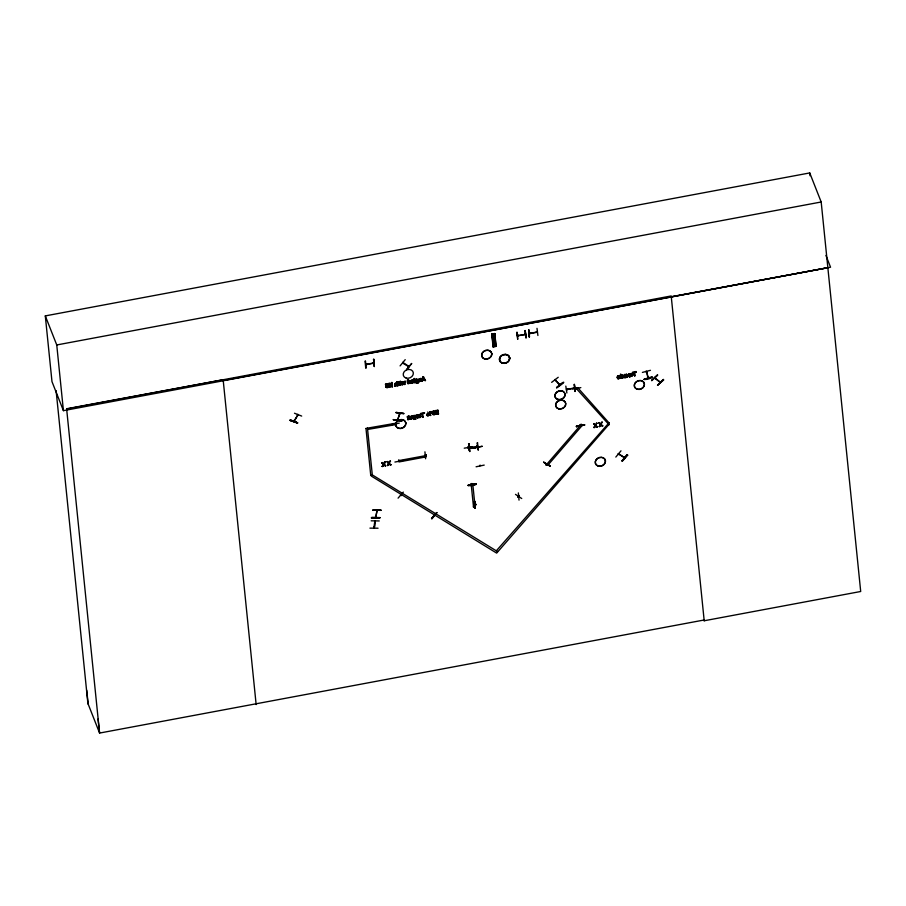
<?xml version="1.0" encoding="UTF-8"?>
<svg xmlns="http://www.w3.org/2000/svg" width="906" height="906" viewBox="0 0 906 906"><rect width="100%" height="100%" fill="white"/><g stroke="black" fill="none" stroke-linecap="round" stroke-linejoin="round"><path stroke-width="1.36" d="M409.908 381.822C409.082 385.412 407.236 379.274 409.806 381.471M622.83 377.066L622.739 376.386M400.848 494.642L401.449 495.333M400.826 495.05L401.279 494.914M415.129 416.692L415.027 417.791L413.691 417.904M417.643 380.327C416.658 381.415 415.276 383.306 418.153 382.389C415.809 384.11 415.401 377.598 417.632 380.158M433.94 515.389L433.68 514.812M624.37 457.609L618.209 453.77M619.013 453.849L619.025 454.642L618.572 453.578M399.263 423.113L391.132 424.688M464.246 448.187L472.411 446.805M572.671 389.002L580.837 387.632M373.634 527.564L373.861 528.141L373.997 527.349M374.88 520.656L375.209 521.811L375.175 520.588M375.775 516.748L375.582 517.473L377.145 510.576M619.478 376.987C618.866 381.403 616.533 374.042 619.466 376.771M619.557 377.689L619.115 376.386L617.813 377.077M369.931 528.141L378.051 528.209M371.675 517.881C397.134 517.337 354.053 517.972 379.761 517.949M379.807 517.677L371.72 517.507M411.392 381.483L412.389 380.316L412.932 381.902L411.052 382.581L413.102 381.958L413 380.928L410.803 381.698C411.392 376.873 416.33 383.668 411.324 383.125C414.065 384.212 414.099 377.326 410.86 381.381M410.248 417.258L411.154 416.658L411.936 417.27L410.225 417.587L411.222 416.42L411.981 417.859M624.223 376.035L625.049 374.858L625.933 375.718L624.223 376.035L625.831 375.48L625.967 376.081L623.611 376.001M297.848 415.548L298.187 414.993M298.244 414.993L297.802 414.382M394.993 424.133L395.446 424.597M468.289 447.7L468.832 446.828M580.452 424.438L580.531 425.208M521.731 498.526L515.491 494.37M434.586 413.283L433.51 414.257M399.84 413.997L399.557 412.898M399.806 413.011L399.829 412.932M429.75 412.207C431.369 417.326 432.49 408.663 429.84 412.445M428.866 415.276L428.436 413.77M431.777 412.57L430.078 413.464M410.486 382.06C409.161 384.801 406.194 383.748 407.507 379.75L408.266 381.086A1.506 1.246 -21.5 0 1 409.319 380.724A1.291 1.076 -21.5 0 1 410.044 380.962L410.509 381.641M623.317 376.624L622.728 377.757L621.278 378.051M654.551 377.655L660.576 382.332L660.338 381.8M654.766 378.164L660.361 382.57L659.953 381.483M655.491 378.346L654.755 377.462M399.399 384.552L397.938 385.435M409.116 418.617C407.145 419.965 408.866 420.305 409.104 418.402M395.412 424.631L394.903 423.555M398.753 460.644L398.855 461.267L398.549 460.225M467.972 447.122L468.289 447.666M472.32 484.755L472.037 483.691M580.769 425.469L580.463 424.506M617.235 377.326L617.53 376.511A1.302 1.076 -21.5 0 1 618.232 376.013L618.843 375.899A1.325 1.087 -21.5 0 1 619.625 376.115M620.044 377.202L619.851 378.255L618.515 378.878A1.302 1.087 -21.5 0 1 617.745 378.663L617.145 377.417M402.944 381.709L402.468 384.235L402.944 381.709L404.461 383.861L404.722 381.381L405.39 381.517L404.722 381.381M632.501 375.231L630.825 376.126M409.614 417.553C415.752 417.258 406.885 420.169 411.845 417.825M625.876 376.069C622.92 377.349 625.117 378.051 625.865 375.831L623.634 376.25M623.69 375.933L624.347 374.925L625.989 374.948M372.944 510.35L381.098 510.089L373.012 509.953M373.85 528.039L374.891 520.588M375.152 521.233L374.925 521.799L374.699 521.233C375.809 519.784 374.71 530.622 373.725 527.066M374.212 528.096L374.099 526.998M371.166 520.814L379.252 520.95M393.589 419.637C419.274 423.883 375.809 416.862 401.551 420.916M401.075 382.06L402.264 384.914L403.249 382.298L404.835 384.427L405.288 381.279M388.3 384.722C385.684 385.763 386.375 388.753 388.481 386.375C383.918 388.096 389.229 385.82 388.017 383.974A1.404 1.166 -21.5 0 0 387.326 383.702L385.492 384.212L385.65 385.039L387.711 384.597L385.718 386.092L385.809 387.349M408.561 418.606L407.598 419.093L408.515 418.832M432.479 412.423L433.328 411.199L434.744 411.369M435.14 413.385L434.563 414.461L433.079 414.586M436.432 413.034C443.068 408.629 430.543 411.131 437.473 410.905L437.564 411.89L436.624 412.094A1.234 1.019 -21.5 0 0 436.024 412.547L435.843 413.023M402.672 362.411L403.181 363.442L403.295 362.683M400.667 495.356L400.475 494.835M433.057 412.23L434.257 411.63M402.762 384.812L403.249 382.298M418.9 415.956C420.769 414.993 420.916 417.994 419.07 416.964C419.761 417.304 421.415 415.684 419.002 416.194C418.334 414.008 422.502 414.993 418.98 415.469M425.492 380.565L423.566 376.919L422.864 377.055L421.89 381.245L422.683 379.784L424.325 379.478L425.492 380.565L424.914 380.679M422.49 381.132L422.683 379.784M422.796 379.342L423.283 377.485L424.223 379.331L422.887 379.58L424.223 379.331M422.887 379.58L423.283 377.485M421.89 381.245L422.864 377.055M518.662 496.477L519.183 495.809M559.557 384.812L555.299 379.954M559.421 384.484L559.591 384.54M646.352 371.641L646.873 372.241M622.739 376.817C622.456 378.481 620.282 377.496 622.637 377.156M418.187 380.837L416.148 381.686M397.609 419.908L399.976 413.43L399.433 413.034M415.129 417.1C411.936 418.447 416.432 419.252 415.627 416.273M366.115 367.983L365.492 361.075M418.821 379.535L420.701 378.651M528.855 330.078L529.206 337.157L528.866 330.056M566.862 392.989L565.808 386.103M469.738 451.494L468.606 443.646L469.285 450.622M474.665 501.278L474.959 508.357L474.325 501.346M619.998 377.496L618.424 378.64A1.302 1.087 -21.5 0 1 617.654 378.425L617.439 376.273A1.302 1.076 -21.5 0 1 618.13 375.775L618.753 375.662A1.325 1.087 -21.5 0 1 619.523 375.877L619.964 376.522M655.548 378.391L655.321 377.813M297.927 414.869L294.11 420.939M381.03 510.384L372.842 510.112M409.75 417.213L411.392 416.047L412.524 417.825M290.26 420.418C313.204 428.198 274.144 414.755 297.372 423.102M412.377 417.881L410.95 418.98L409.772 418.447M376.964 509.999L375.922 517.553L376.047 516.828M411.403 381.154L412.977 380.871M624.234 375.707L625.82 375.424M385.684 386.624C388.448 385.967 387.564 382.774 385.684 385.027M391.154 382.978C386.443 393.057 393.974 378.867 391.256 383.227M389.999 387.202L391.585 383.68L389.365 387.326L388.889 383.408L389.523 383.544L388.889 383.408M365.831 364.439L373.861 362.91M366.737 364.552L366.613 363.963M373.068 363.08L373.985 363.193L373.725 362.502M517.405 335.684L525.491 334.416L524.529 334.031M529.285 333.465L537.326 331.936M566.578 389.41L567.496 389.523L567.235 388.833M397.847 420.271L397.813 419.274M426.16 454.948L426.228 455.571L425.537 455.31M619.41 377.643L618.322 378.21L617.711 377.315M384.484 462.128C381.086 468.391 387.587 457.179 384.087 464.336L385.65 465.922L383.714 464.529L382.253 466.556L383.317 464.2L381.788 462.638L383.691 464.008M382.91 466.431L383.714 464.529M389.773 461.143C390.339 461.573 387.44 465.559 390.418 461.018M387.541 465.571L388.606 463.215L387.541 465.571L389.002 463.532L390.316 465.05L390.837 464.699L390.316 465.05M388.198 465.446L389.002 463.532M596.307 423.193C596.884 423.623 593.974 427.609 596.963 423.068M595.525 425.073L593.623 423.702L595.151 425.254L594.087 427.621L595.548 425.582L596.85 427.1L597.382 426.737L596.85 427.1M594.744 427.496L595.548 425.582M601.595 422.207C602.173 422.638 599.262 426.613 602.252 422.083M599.364 426.624L600.429 424.268L599.364 426.624L600.825 424.597L602.139 426.114L602.66 425.752L602.139 426.114M600.021 426.511L600.825 424.597M382.253 466.556L383.317 464.2M384.087 464.336L385.141 462.015M594.087 427.621L595.151 425.254M429.897 412.241L431.177 411.641L431.868 412.558M428.708 415.231C426.454 417.791 426.273 411.834 428.663 414.144M395.933 412.706L403.793 413.77M628.096 375.707L626.85 377.27L628.096 375.707L629.727 376.726L628.368 375.333L629.342 373.736L628.458 375.571L629.727 376.726M629.432 373.974L628.096 375.277L629.342 373.736M546.907 464.619L546.816 464.042M626.759 377.021L627.733 375.412L626.476 374.269L627.994 375.039M626.85 377.27L627.733 375.412M294.201 421.426L298.051 414.472M294.484 413.227L301.687 416.08M409.84 416.987L411.494 416.284L412.468 417.179M419.41 379.478L420.769 379.354L419.308 379.229L418.98 381.788L418.697 379.512M366.647 364.552L365.854 364.676M517.496 335.673L518.198 335.209L518.175 335.832M536.612 332.094L537.439 332.219L537.179 331.528M566.692 389.365L574.732 387.893M574.642 388.176L566.692 389.637L566.409 388.991M425.458 455.401L426.171 455.242M470.044 447.281L470.248 448.096L470.271 447.451M469.319 447.485C468.866 449.467 479.138 447.858 477.383 446.024M475.152 504.653L475.978 504.789L475.729 504.098M517.87 496.658L518.594 496.465M647.654 377.36L648.345 378.187M400.09 365.888L405.209 359.659M411.584 363.442L406.5 369.727L411.686 363.634M608.968 424.416L496.647 553.102L371.29 476.069L372.309 474.903L367.451 428.119M581.437 424.212L546.511 464.585L547.722 465.333L582.649 424.959M609.058 422.728L496.307 550.825M398.085 498.141L403.317 492.094M431.516 518.504L436.851 512.547L431.573 518.549M436.873 512.57L431.935 518.923M546.601 463.906L546.386 465.129L546.363 464.223M546.091 464.427L546.386 465.129L546.93 464.529M518.708 496.114L519.285 495.639M543.815 462.343L550.259 466.001L543.691 462.185M620.984 450.848L615.82 457.077M621.98 460.746L627.258 454.755L627.688 455.197M621.946 460.724L622.388 461.177L627.688 455.186M395.073 424.053L395.095 424.733L394.835 423.714M398.9 460.089L398.968 460.792M471.754 483.736L472.094 484.314M651.788 380.679L657.711 375.129M659.613 381.766L660.259 382.525M657.575 385.276L663.339 379.467L657.507 385.243L663.736 379.931L663.328 379.455M491.72 334.28L494.857 333.702L496.069 346.307L494.563 333.533L491.845 334.042L493.011 346.862L492.411 334.031L493.94 346.692L492.105 334.223M493.068 346.851L496.137 346.285L495.197 346.466L493.906 333.884L494.846 333.714M493.951 333.884L494.563 333.533M494.076 333.725L495.254 346.454L494.427 333.782M546.76 464.336L546.443 465.072M558.221 377.281L551.652 382.343M559.296 384.189L559.217 384.812M556.794 387.859C567.564 380.543 564.619 380.282 556.59 387.643M556.544 387.598L563.045 382.445M435.899 413.555L436.794 414.325L438.515 413.883L438.368 413.125L436.432 413.306M577.813 387.609L576.658 388.901L609.115 424.778M388.481 386.375L388.685 387.224L386.93 387.825L385.571 386.703M409.806 381.392C410.905 385.265 406.126 381.415 409.546 381.245M413.759 418.527L413.442 416.148L414.914 416.239M399.727 413.329L397.485 420.373L397.281 419.795M409.104 366.522L402.864 362.423M365.741 368.096L365.061 361.12M517.632 339.059L516.975 332.083L517.779 339.286M529.512 336.839L528.798 329.886M491.799 353.782A5.187 4.303 -21.5 0 0 483.838 351.46A5.187 4.303 -21.5 0 0 484.597 358.946A5.187 4.303 -21.5 0 0 491.799 353.782L491.879 353.759M509.636 358.017A5.187 4.303 -21.5 0 0 501.664 355.696A5.187 4.303 -21.5 0 0 502.422 363.181A5.187 4.303 -21.5 0 0 509.636 358.017L509.704 357.995M424.925 451.822L425.605 458.776M491.89 334.133L493.917 346.704L493.17 346.704M418.085 382.139L418.232 382.864L416.953 383.204L415.661 382.162M413.725 418.583L415.571 418.504L415.718 419.229L413.657 419.399L412.842 415.752L413.498 416.013A1.484 1.223 -21.5 0 1 414.54 415.639L415.616 416.25M529.364 333.748L530.078 332.989M567.349 389.557L567.145 388.776M425.899 455.14L426.182 456.862L399.025 461.935L398.889 460.588L426.194 455.537L425.933 454.778M468.855 447.564L468.651 446.794M477.496 446.749L477.292 445.967M475.627 504.042L475.888 504.517M415.933 415.945C418.742 415.231 413.793 415.401 416.998 415.786M426.137 455.593L425.424 455.684M475.831 504.846L475.061 504.144M642.399 372.411L650.463 370.316M644.109 379.274C660.361 373.532 648.515 380.531 644.121 379.331M644.2 379.523L652.207 377.202M402.728 363.113L408.991 366.805L408.493 365.764M624.494 458.051L623.996 457.054M555.129 379.897L559.976 385.016L559.761 384.472M223.216 380.52L827.858 267.7L63.42 410.656L51.982 381.607L45.3 315.9L809.738 172.933L821.187 201.993L860.7 591.493L704.098 620.78L704.019 620.021M45.3 315.9L56.75 344.96L821.187 201.993M492.105 336.273L494.778 335.662M536.998 328.334L537.904 335.492M374.087 359.467L373.544 359.308L374.337 366.511L374.065 359.444M492.23 337.542L494.914 336.93M492.354 338.674L495.027 338.074M525.491 334.416L517.428 335.922M529.308 333.702L537.292 332.253L537.088 331.471M365.662 364.008L365.933 364.665L373.895 363.193L373.634 362.445M525.82 337.519L526.375 337.678L525.118 330.554M493.204 345.288L495.503 344.858M493.034 345.435L495.752 344.926M493.34 346.568L495.627 346.137M396.601 381.788C397.632 381.313 395.854 384.087 397.088 385.877L397.145 381.686M413.906 378.561C414.937 378.074 413.159 380.86 414.393 382.638L414.45 378.459M399.897 381.324L400.667 381.924L400.52 381.2M398.583 381.72C400.327 381.358 396.398 383.782 398.663 382.513M407.507 379.75L408.153 379.897M422.966 377.292L423.566 376.919M399.954 381.8L400.667 381.924M399.569 382.343L399.705 382.966M400.033 382.253C401.177 381.913 399.059 383.51 400.407 385.254L400.577 382.151M415.707 382.083L415.356 379.388L416.013 379.648A1.484 1.223 -21.5 0 1 417.054 379.274L418.312 380.792M415.967 379.535L415.356 379.388M398.799 383.136L397.7 383.091L398.799 383.136C397.904 384.993 398.617 386.873 399.399 384.325M410.803 381.698L413.136 381.517M422.774 380.033L424.325 379.478M397.994 385.265L398.912 385.005L398.697 382.898M389.263 387.077L389.908 386.964M421.788 380.996L422.389 380.882M392.445 386.749L391.811 386.602L392.445 386.749L391.97 382.83M395.639 386.149L395.005 386.013L395.639 386.149L395.424 383.702L396.783 383.578M421.517 381.313L420.882 381.166L421.517 381.313L421.143 378.312M620.338 374.303C621.369 373.827 619.591 376.613 620.825 378.391M634.166 372.593L632.716 372.864L632.581 372.185L636.046 371.539L636.182 372.219L634.642 372.241L635.072 375.73C632.818 375.865 634.494 368.062 634.494 375.843M629.772 373.646C630.904 373.306 628.798 374.903 630.146 376.647L630.316 373.544M631.765 373.272C632.173 372.309 632.909 376.93 630.621 375.854M626.476 374.269L628.096 375.277M422.785 416.964L422.355 413.476L421.007 413.985L420.871 413.317C429.829 412.502 419.489 412.49 423.351 416.851L422.683 416.715L423.351 416.851M427.7 412.037L430.429 415.537M408.289 415.797C409.467 415.503 407.247 416.794 408.64 418.527M424.427 412.91L421.007 413.985M435.571 411.007L437.983 410.373M407.406 417.156L408.504 417.213L407.372 416.771L408.368 416.59L407.462 417.02M409.274 416.42L409.41 417.043M416.919 414.982C418.062 414.642 415.945 416.239 417.292 417.983L417.462 414.88M412.842 415.752L413.453 415.899M623.86 377.145C628.402 380.679 625.446 369.795 623.724 376.5M411.845 417.032L410.225 417.587M629.625 376.488L629.104 376.851M630.689 376.545L630.146 376.647M634.404 375.594L635.072 375.73M409.603 417.247L409.739 418.051L411.97 417.632M409.863 418.697L411.72 419.002L412.423 417.247M574.619 387.881L573.702 387.757M419.048 417.406L418.855 415.492M430.327 415.288L430.905 415.446M365.865 428.413L394.744 423.396L394.88 424.755L367.587 429.467M575.095 391.494L574.291 384.291L575.05 391.245M387.7 461.528L387.168 461.89L387.7 461.528L388.98 463.023M381.788 462.638L382.411 462.524M384.574 462.377L385.231 462.253M389.863 461.392L390.52 461.267M599.523 422.592L599.002 422.955L599.523 422.592L600.814 424.087M593.623 423.702L594.234 423.578M596.408 423.43L597.054 423.317M601.697 422.445L602.343 422.321M382.162 466.318L382.819 466.194M385.65 465.922L385.027 466.035M387.451 465.333L388.108 465.208M593.985 427.372L594.642 427.258M599.274 426.386L599.931 426.262M370.588 474.835L372.309 474.903L497.53 551.573M471.018 483.6L472.739 483.668L475.095 506.884L473.374 506.816M66.625 408.753L223.148 379.75L256.149 704.562M671.267 296.726L830.553 267.213L825.91 255.424M474.166 447.904L482.309 446.284L474.166 447.779M484.212 465.095L476.092 466.783M576.907 388.346L576.658 389.161L576.431 388.617M576.635 389.036L576.918 388.414M477.779 442.989L477.224 442.83L478.425 449.954M576.397 426.228L584.63 424.914L576.51 426.771M468.006 447.791L468.549 448.221L468.481 447.519M403.068 460.52L394.914 462.049M467.972 485.401C483.725 481.505 473.26 486.964 467.96 485.333M517.858 496.964L518.708 496.76L518.481 495.876M519.025 500.123L518.345 492.909M437.564 411.89L436.522 411.845A1.234 1.019 -21.5 0 0 436.103 412.117L436.001 413.804L438.515 413.883M418.866 415.582C421.46 414.235 421.686 418.64 419.116 417.349M418.957 415.831L421.03 416.205L419.15 417.643M518.912 496.533L518.968 495.446M476.726 446.069L476.93 446.885L476.613 446.296M438.176 412.264L436.658 412.287L436.432 413.215M365.967 364.676L365.82 363.906M566.714 389.659L566.578 388.889M420.69 415.084C420.01 412.864 416.545 416.024 418.606 417.745M420.633 414.608L418.866 414.925L418.413 415.854M428.13 414.257L427.36 415.073M371.709 517.473L379.829 517.609M491.732 353.589A5.187 4.303 -21.5 0 0 483.759 351.268A5.187 4.303 -21.5 0 0 484.517 358.765A5.187 4.303 -21.5 0 0 491.732 353.589L491.856 353.668M525.14 330.554L525.922 337.768M574.449 384.472L575.151 391.437M477.383 443.011L478.04 449.988M468.742 443.838L469.365 450.792M469.082 443.781L469.829 451.516M478.413 447.247L478.243 446.783M428.379 413.917L427.145 414.155L426.885 415.424M494.121 333.782L495.548 346.409M492.468 334.076L493.408 346.794M414.778 416.148L413.442 416.148M646.499 372.309L646.193 371.211M290.384 419.863L297.587 422.796L290.43 420.067M416.205 381.539C418.595 382.423 417.598 378.64 415.956 379.784M416.239 381.924L418.278 381.075L416.964 379.036A1.484 1.223 -21.5 0 0 415.911 379.41M413.634 418.04L415.107 417.994L415.695 416.601M630.565 376.001L632.071 376.307L632.49 374.971M420.633 378.719L418.799 379.093L418.98 381.788M396.839 383.431L395.401 383.374L394.914 384.461M621.346 378.006L623.022 377.847L623.305 376.284M408.38 382.819L409.988 383.453L410.475 381.732M417.054 415.639L415.752 415.22M427.315 415.152L428.368 415.208L427.439 414.065L427.496 415.446L428.266 414.642M430.475 413.215L431.199 412.083L430.339 412.842M655.197 378.515L654.936 377.496M416.069 382.796L418.232 382.864M413.555 419.161L415.718 419.229M580.372 425.594L580.35 424.982M471.947 484.778L471.924 484.166M375.65 517.541L375.424 516.975M581.573 424.574L582.796 425.322M543.668 462.219L550.044 466.228M433.725 515.254L434.359 515.65L434.11 515.084M433.544 515.469L434.11 515.82L433.555 514.835M401.279 495.65L400.667 494.631M622.524 375.899L621.04 375.786L622.728 376.194M385.865 387.281L388.685 387.224M525.242 330.724L525.956 337.689M477.643 446.432L469.489 447.383M555.265 380.577L554.959 379.467M432.875 414.427L434.654 414.699L435.14 412.524M626.567 374.506L627.824 375.662M601.108 424.167L602.762 426.001M598.9 422.706L600.531 424.506M595.82 425.152L597.473 426.986M593.713 423.94L595.242 425.503M430.407 413.147C432.649 414.404 429.818 409.603 430.395 413.159M389.286 463.113L390.928 464.937M387.077 461.652L388.697 463.453M383.997 464.099L385.548 465.684M381.879 462.875L383.419 464.438M414.823 415.99L415.231 416.93M577.96 387.972L609.194 423.102M433.453 414.404L432.943 412.253M434.925 411.607L432.966 411.098L432.479 413.272M622.977 375.458L623.339 376.194M623.226 375.922L622.773 375.277A1.291 1.076 -21.5 0 0 622.06 375.039A1.506 1.246 -21.5 0 0 621.006 375.401L621.097 375.639A1.506 1.246 -21.5 0 1 622.15 375.288A1.291 1.076 -21.5 0 1 622.875 375.514M626.103 374.891L626.454 375.628M619.727 376.058L620.134 377.123M415.99 382.887L415.605 381.834M413.476 419.24L412.943 415.99M479.976 465.843L480.101 465.084M426.862 415.39L428.572 415.797L428.674 414.076M622.547 375.786L622.841 376.624M554.88 380.135L554.732 379.637M646.714 371.687L646.873 372.14M647.983 378.232L646.658 371.63L648.322 378.21L647.994 377.179M434.291 411.539C435.593 412.751 434.019 416.08 433.079 413.578M293.952 421.324L294.042 420.35M415.729 416.522L414.45 415.39A1.484 1.223 -21.5 0 0 413.396 415.763M646.148 371.381L646.544 372.389M632.716 372.864L636.182 372.219M630.655 376.239L631.924 374.846M623.906 377.643L625.876 377.043L626.42 375.696M627.303 454.789L622.082 460.961L627.246 454.744M624.54 457.304L624.789 457.87L618.39 453.555M576.737 387.915L576.975 389.116L576.454 387.972M576.386 388.13L576.692 389.172M580.1 424.642L580.316 425.548M576.386 426.16L576.51 426.783M536.522 331.585L536.737 332.389L536.409 331.811M555.469 379.886L555.661 380.463M529.851 332.83L530.055 333.601M529.285 332.932L529.489 333.714M529.127 333.034L529.489 333.748M525.299 333.759L525.503 334.484L525.208 333.702M524.642 333.804L524.846 334.608M517.972 335.05L518.175 335.866M517.405 335.152L517.609 335.967L517.235 335.265M546.058 464.416L546.171 465.005M518.345 496.046L518.628 496.828L517.666 496.375M517.779 496.148L517.983 496.964M477.881 446.93L478.164 447.655M468.311 447.1L468.549 448.3L468.085 446.896M471.675 483.827L471.981 484.869L471.72 484.314M474.755 501.301L475.31 508.04M474.903 504.246L475.174 504.891M437.473 410.905L437.473 411.641M438.334 413.125L437.02 413.883L436.341 412.966M435.526 410.565L435.661 411.245M414.937 382.536L414.393 382.638M424.472 413.34L424.336 412.66M408.051 379.648L408.266 381.086M404.835 384.427L404.336 384.518M417.836 417.881L417.292 417.983M415.571 418.504L414.269 419.138L413.657 418.278M400.95 385.152L400.407 385.254M425.378 454.88L425.571 455.695L425.208 454.993M397.632 385.775L397.088 385.877M399.274 413.521L399.478 414.11M385.492 384.212L387.428 383.951A1.404 1.166 -21.5 0 1 388.108 384.212L388.402 384.756M373.068 362.547L373.272 363.363M374.337 366.511L373.555 359.308M395.186 423.498L395.492 424.54M366.386 363.804L366.59 364.608M376.681 509.999L376.998 511.211L376.568 510.146M376.488 510.633L376.692 511.063M375.605 516.409L375.922 517.553M373.816 526.998L374.257 527.994M297.361 414.948L297.768 415.627M401.618 381.958L402.468 384.235M399.127 460.576L399.127 461.143M434.971 411.675L435.163 412.298M432.456 413.487L432.649 414.121M623.237 375.956L623.396 376.534M410.565 381.97L409.942 380.713A1.291 1.076 -21.5 0 0 409.229 380.486A1.506 1.246 -21.5 0 0 408.176 380.848M619.976 376.556L620.134 377.44M429.863 413.193L429.716 412.434M434.642 412.876L433.612 411.267L433.068 413.159M435.073 412.06L435.254 413.215M432.547 413.736L432.366 412.581M98.041 718.99L99.581 733.067L704.121 619.998L704.2 620.769L671.187 295.956L66.648 409.025L99.581 733.067L87.893 703.396L56.104 390.577M86.682 690.179L88.233 704.245M809.738 172.933L810.021 175.73M632.309 373.17L632.581 375.209M620.882 374.212L621.369 378.289M471.154 483.963L473.521 507.179M437.881 410.124L438.074 412.026M420.599 378.414L420.973 381.415M419.523 381.686L419.263 379.512M410.928 382.343L411.075 383.091M407.609 379.999L407.994 383.838M408.833 415.695L409.195 418.64M407.372 416.771L407.496 417.406M407.598 419.093L407.745 419.75M399.127 381.619L399.489 384.563M398.674 381.958L398.753 382.751M397.655 382.706L397.791 383.329M397.893 385.016L398.028 385.673M395.095 386.25C393.317 384.756 396.058 381.369 396.885 383.816L395.695 383.748L395.48 384.574M391.483 383.431L391.902 386.851M389.433 383.306L389.818 386.454M388.991 383.646L389.365 387.326M366.013 428.776L370.724 475.197M56.75 344.96L63.42 410.656M408.538 418.289L408.663 418.855M493.136 338.935C494.155 340.781 494.733 337.202 493.136 338.935M396.058 412.423L403.917 413.476L396.035 412.423M574.755 388.13L574.393 387.462L574.732 388.176M657.473 374.959L651.55 380.509L657.462 374.971M405.888 423.147L405.865 423.159A5.21 4.315 -21.5 0 1 398.606 428.357A5.21 4.315 -21.5 0 1 397.836 420.837A5.21 4.315 -21.5 0 1 405.843 423.17L405.877 423.068M565.129 394.325L565.106 394.337A5.187 4.303 -21.5 0 1 557.858 399.512A5.187 4.303 -21.5 0 1 557.088 392.015A5.187 4.303 -21.5 0 1 565.061 394.348M605.525 460.905L605.502 460.905A5.221 4.326 -21.5 0 1 598.232 466.114A5.221 4.326 -21.5 0 1 597.462 458.572A5.221 4.326 -21.5 0 1 605.48 460.916M494.687 334.801L491.981 335.311L494.687 334.801M495.152 339.342L492.445 339.852L495.152 339.342M584.63 424.914L576.454 426.386L584.63 424.982M476.205 484.098L468.028 485.559L476.194 484.166M509.67 357.904L509.636 357.904A5.187 4.303 -21.5 0 1 502.354 363.012A5.187 4.303 -21.5 0 1 501.596 355.514A5.187 4.303 -21.5 0 1 509.568 357.836L509.693 357.904A5.221 4.326 -21.5 0 1 502.366 363.102A5.221 4.326 -21.5 0 1 501.607 355.56A5.221 4.326 -21.5 0 1 509.625 357.904M558.572 408.833A5.187 4.303 -21.5 0 0 565.774 403.668A5.187 4.303 -21.5 0 0 557.813 401.347A5.187 4.303 -21.5 0 0 558.572 408.833M558.492 408.651A5.187 4.303 -21.5 0 0 565.706 403.487A5.187 4.303 -21.5 0 0 557.734 401.154A5.187 4.303 -21.5 0 0 558.492 408.651M557.779 399.331A5.187 4.303 -21.5 0 0 564.993 394.167A5.187 4.303 -21.5 0 0 557.02 391.834A5.187 4.303 -21.5 0 0 557.779 399.331M406.126 378.074A5.187 4.303 -21.5 0 0 413.34 372.91A5.187 4.303 -21.5 0 0 405.367 370.577A5.187 4.303 -21.5 0 0 406.126 378.074M637.246 389.263A5.187 4.303 -21.5 0 0 644.46 384.087A5.187 4.303 -21.5 0 0 636.488 381.766A5.187 4.303 -21.5 0 0 637.246 389.263M637.19 389.07A5.176 4.292 -21.5 0 0 644.381 383.918A5.176 4.292 -21.5 0 0 636.42 381.596A5.176 4.292 -21.5 0 0 637.19 389.07M598.175 465.899A5.176 4.292 -21.5 0 0 605.367 460.735A5.176 4.292 -21.5 0 0 597.416 458.413A5.176 4.292 -21.5 0 0 598.175 465.899M398.538 428.164A5.187 4.303 -21.5 0 0 405.752 422.989A5.187 4.303 -21.5 0 0 397.779 420.667A5.187 4.303 -21.5 0 0 398.538 428.164"/></g></svg>
